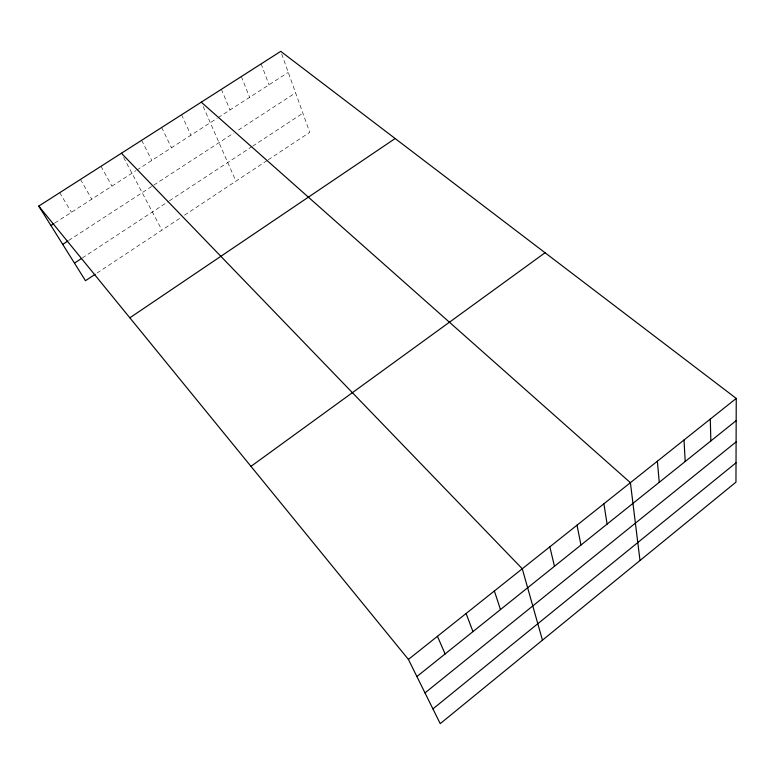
<?xml version="1.0" encoding="UTF-8"?>
<svg xmlns="http://www.w3.org/2000/svg" width="775" height="775" viewBox="0 0 775 775"><rect width="100%" height="100%" fill="white"/><g stroke="black" fill="none" stroke-linecap="round" stroke-linejoin="round"><path stroke-width="0.58" stroke-dasharray="3.88 2.91" d="M97.078 273.023L180.633 217.746M184.547 215.159L267.278 160.425M268.257 159.776L309.738 132.331L281.141 52.458M82.344 257.949L168.427 201.452M169.425 200.793L251.72 146.775M252.718 146.126L302.889 113.198M68.752 240.444L152.878 185.7M153.847 185.07L233.566 133.193M238.409 130.035L295.595 92.826M54.822 223.006L135.916 170.684M136.904 170.045L217.184 118.246M218.172 117.606L288.281 72.375M59.685 192.713L71.436 212.282M80.445 179.442L91.779 199.156M101.021 166.286L111.949 186.145M123.632 157.451L161.907 230.136M141.641 140.314L151.784 160.444M161.684 127.487L171.44 147.763M181.563 114.778L190.941 135.179M203.166 106.495L235.92 181.166M221.398 89.299L230.03 109.963M241.354 76.541L249.608 97.33M261.136 63.889L269.022 84.804"/><path stroke-width="1.16" d="M736.25 398.418L735.959 482.147L440.229 723.647L408.406 659.418L38.75 206.102L280.744 51.353L736.25 398.418L408.406 659.418M432.915 708.893L736.027 462.811M424.991 692.908L736.105 441.915M416.892 676.556L736.173 420.641M250.974 466.356L545.067 252.747M129.842 317.818L395.153 138.522M95.141 274.302L85.473 280.705L38.75 206.102M74.458 263.122L81.365 258.598M62.717 244.377L67.745 241.102M50.918 225.525L53.843 223.636M201.267 102.174L630.404 482.68L640.005 560.509M121.413 153.237L522.273 568.763L542.452 640.169M437.429 636.304L445.112 653.935M466.085 613.5L472.973 631.606M494.363 590.986L500.485 609.557M549.824 546.83L554.474 566.283M577.026 525.179L580.959 545.058M603.88 503.798L607.116 524.084M657.374 461.212L659.244 482.302M684.005 440.006L685.207 461.493M710.297 419.081L710.849 440.936"/></g></svg>
